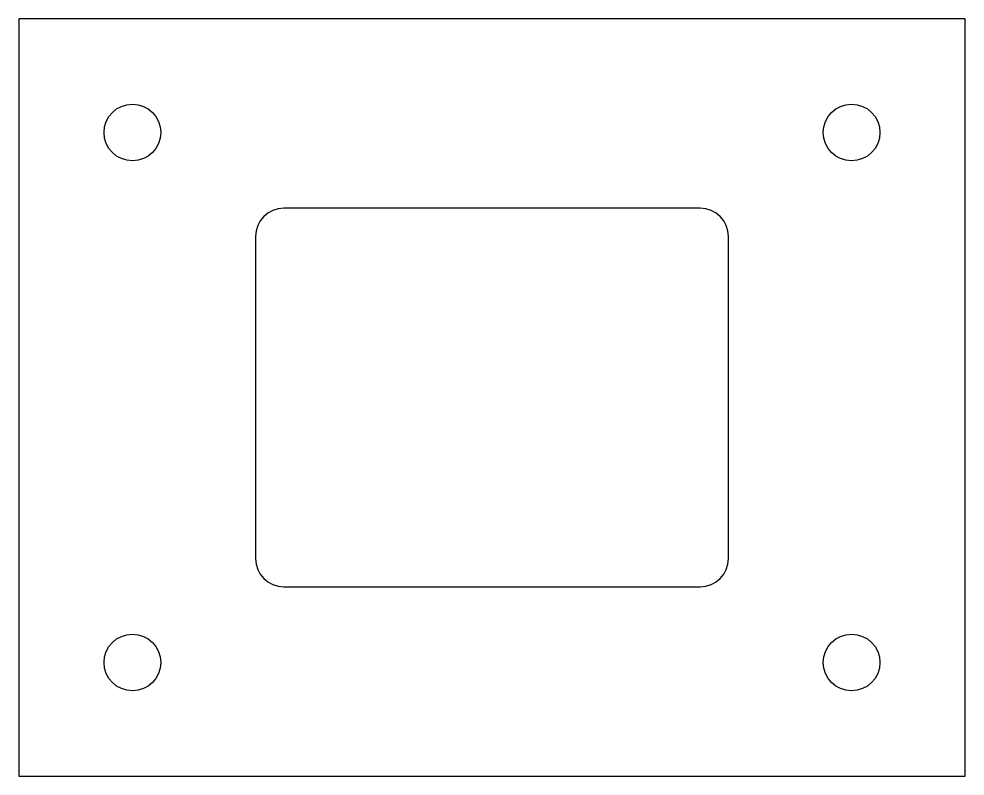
# Model space of a CAD drawing. Header units: metres. Extents: x 0 to 100, y 0 to 80.
import ezdxf

# ---------------------------------------------------------------- set-up
doc = ezdxf.new("R2010")
doc.units = ezdxf.units.M
for name, color, linetype in [('HOLES', 5, 'Continuous'), ('POCKET', 3, 'Continuous'), ('PROFILE', 1, 'Continuous')]:
    doc.layers.add(name, color=color, linetype=linetype)

msp = doc.modelspace()

# ---------------------------------------------------------------- linework, layer by layer
at = {"layer": 'HOLES'}
for centre in [(12, 68), (88, 68), (12, 12), (88, 12)]:
    msp.add_circle(centre, 3, dxfattribs=at)
at = {"layer": 'POCKET'}
msp.add_lwpolyline([(28, 20), (72, 20, 0.41421), (75, 23), (75, 57, 0.41421), (72, 60), (28, 60, 0.41421), (25, 57), (25, 23, 0.41421)], format="xyb", close=True, dxfattribs=at)
at = {"layer": 'PROFILE'}
msp.add_lwpolyline([(0, 0), (100, 0), (100, 80), (0, 80)], close=True, dxfattribs=at)

doc.saveas('drawing.dxf')
